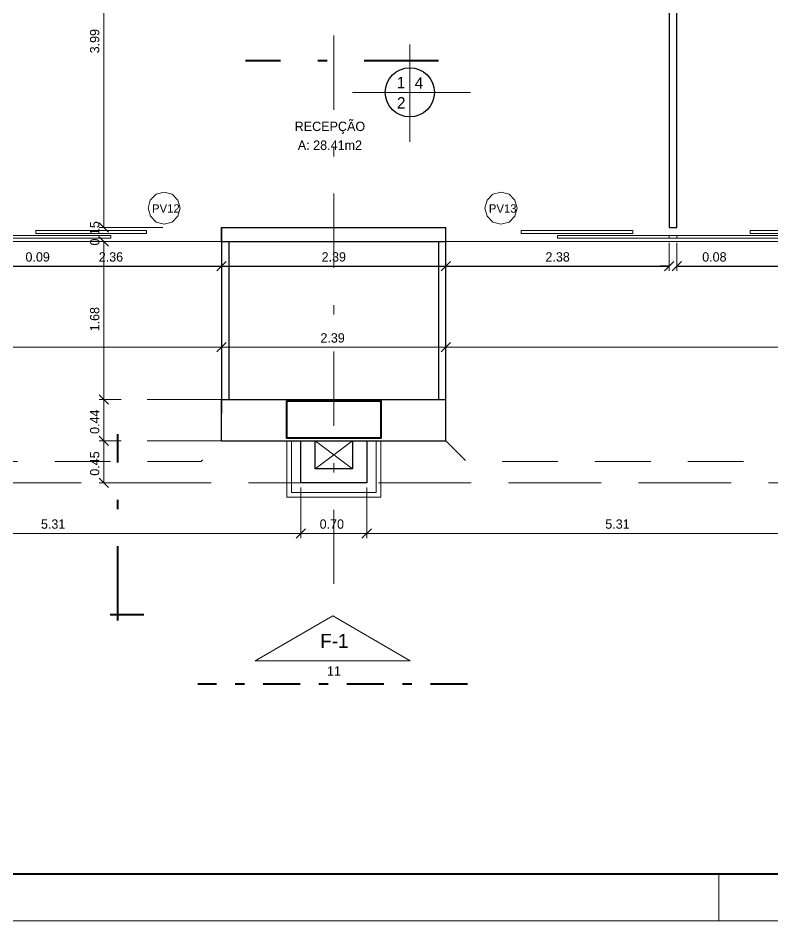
# Model space of a CAD drawing. Header units: metres. Extents: x 2.9 to 62.3, y 8 to 50.1.
# Drawn here: x 27.14 to 35.17, y 8.02 to 17.63 of the extents above; entities that cross this region are included whole.
import ezdxf
from ezdxf.enums import TextEntityAlignment as Align

# ---------------------------------------------------------------- set-up
doc = ezdxf.new("R2010")
doc.units = ezdxf.units.M
doc.header["$MEASUREMENT"] = 0
for name, pattern in [('DGN Style 2', [0.98853, 0.593118, -0.395412]), ('DGN Style 3', [1.383942, 0.98853, -0.395412]), ('DGN Style 4', [1.582636, 0.790824, -0.395412, 0.00098853, -0.395412])]:
    doc.linetypes.add(name, pattern=pattern)
doc.layers.get('Defpoints').update_dxf_attribs({"lineweight": 0})
for name, color, linetype, lineweight in [('Level 12', 7, 'Continuous', 0), ('Level 24-1', 7, 'Continuous', 0), ('Level 3', 7, 'Continuous', 0), ('Level 31', 7, 'Continuous', 0), ('Level 43', 7, 'Continuous', 0), ('Level 44', 7, 'Continuous', 0), ('Level 57', 7, 'Continuous', 0), ('Level 63', 7, 'Continuous', 0), ('Level 7', 7, 'Continuous', 0), ('Level 8', 7, 'Continuous', 0)]:
    doc.layers.add(name, color=color, linetype=linetype, lineweight=lineweight)
doc.styles.add('Style-INTL_ENGINEERING', font='INTL_ENGINEERING.shx')
doc.dimstyles.get("Standard").update_dxf_attribs({"dimtxt": 0.18, "dimasz": 0.18, "dimexe": 0.18, "dimexo": 0.0625, "dimgap": 0.09, "dimtad": 0, "dimtih": 1, "dimtoh": 1, "dimdec": 4, "dimzin": 1, "dimdsep": 46, "dimtxsty": 'Standard', "dimcen": 0, "dimadec": 0, "dimazin": 0, "dimtfac": 1, "dimtdec": 4, "dimtofl": 0, "dimtmove": 0, "dimatfit": 3, "dimfxl": 0, "dimtolj": 1, "dimtzin": 1, "dimarcsym": 0})

# ---------------------------------------------------------------- blocks, each defined once
blk = doc.blocks.new('*D53')
at = {"layer": 'Defpoints'}
for p in [(18.1343, 14.0548), (23.2948, 14.1239), (29.3053, 14.1239), (29.3053, 13.569)]:
    blk.add_point(p, dxfattribs=at)
at = {"layer": 'Level 43', "color": 2, "linetype": 'Continuous', "lineweight": 0}
for p, q in [((18.0845, 14.0741), (18.184, 14.1737)), ((18.1343, 14.1043), (18.1343, 14.1734)), ((29.3551, 14.1737), (29.2556, 14.0741)), ((29.3053, 13.6185), (29.3053, 14.1734)), ((18.1343, 14.1239), (29.3053, 14.1239))]:
    blk.add_line(p, q, dxfattribs=at)
at = {"layer": 'Level 43', "color": 2, "linetype": 'Continuous', "lineweight": 0, "style": 'Style-INTL_ENGINEERING'}
blk.add_text('11.17', height=0.0995, dxfattribs=at).set_placement((23.1929, 14.2232), align=Align.MIDDLE_LEFT)
blk = doc.blocks.new('_Oblique')
at = {"color": 0, "linetype": 'ByBlock', "lineweight": -2}
blk.add_line((0.5, 0.5), (-0.5, -0.5), dxfattribs=at)
blk = doc.blocks.new('*D54')
at = {"layer": 'Defpoints'}
for p in [(30.4995, 14.1239), (31.6938, 14.1239), (29.3053, 13.569), (31.6938, 13.569)]:
    blk.add_point(p, dxfattribs=at)
at = {"layer": 'Level 43', "color": 2, "linetype": 'Continuous', "lineweight": 0}
for p, q in [((29.2556, 14.0741), (29.3551, 14.1737)), ((29.3053, 13.6185), (29.3053, 14.1734)), ((31.7435, 14.1737), (31.644, 14.0741)), ((31.6938, 13.6185), (31.6938, 14.1734)), ((29.3053, 14.1239), (31.6938, 14.1239))]:
    blk.add_line(p, q, dxfattribs=at)
at = {"layer": 'Level 43', "color": 2, "linetype": 'Continuous', "lineweight": 0, "style": 'Style-INTL_ENGINEERING'}
blk.add_text('2.39', height=0.0995, dxfattribs=at).set_placement((30.3573, 14.2232), align=Align.MIDDLE_LEFT)
blk = doc.blocks.new('*D55')
at = {"layer": 'Defpoints'}
for p in [(37.279, 14.1239), (42.8642, 14.1239), (42.8642, 14.0548), (31.6938, 13.569)]:
    blk.add_point(p, dxfattribs=at)
at = {"layer": 'Level 43', "color": 2, "linetype": 'Continuous', "lineweight": 0}
for p, q in [((31.644, 14.0741), (31.7435, 14.1737)), ((31.6938, 13.6185), (31.6938, 14.1734)), ((42.914, 14.1737), (42.8145, 14.0741)), ((42.8642, 14.1043), (42.8642, 14.1734)), ((31.6938, 14.1239), (42.8642, 14.1239))]:
    blk.add_line(p, q, dxfattribs=at)
at = {"layer": 'Level 43', "color": 2, "linetype": 'Continuous', "lineweight": 0, "style": 'Style-INTL_ENGINEERING'}
blk.add_text('11.17', height=0.0995, dxfattribs=at).set_placement((37.1772, 14.2232), align=Align.MIDDLE_LEFT)
blk = doc.blocks.new('*D63')
at = {"layer": 'Defpoints'}
for p in [(24.8421, 12.6796), (30.1496, 12.6796), (27.4958, 12.1429), (30.1496, 12.1429)]:
    blk.add_point(p, dxfattribs=at)
at = {"layer": 'Level 43', "color": 2, "linetype": 'Continuous', "lineweight": 0}
for p, q in [((24.8421, 12.6301), (24.8421, 12.0934)), ((30.1496, 12.6301), (30.1496, 12.0934)), ((24.7923, 12.0932), (24.8918, 12.1927)), ((24.8421, 12.1429), (30.1496, 12.1429)), ((30.1993, 12.1927), (30.0998, 12.0932))]:
    blk.add_line(p, q, dxfattribs=at)
at = {"layer": 'Level 43', "color": 2, "linetype": 'Continuous', "lineweight": 0, "style": 'Style-INTL_ENGINEERING'}
blk.add_text('5.31', height=0.0995, dxfattribs=at).set_placement((27.3822, 12.2422), align=Align.MIDDLE_LEFT)
blk = doc.blocks.new('*D64')
at = {"layer": 'Defpoints'}
for p in [(30.1496, 12.6796), (30.8496, 12.6796), (30.4996, 12.1429), (30.8496, 12.1429)]:
    blk.add_point(p, dxfattribs=at)
at = {"layer": 'Level 43', "color": 2, "linetype": 'Continuous', "lineweight": 0}
for p, q in [((30.1496, 12.6301), (30.1496, 12.0934)), ((30.8496, 12.6301), (30.8496, 12.0934)), ((30.0998, 12.0932), (30.1993, 12.1927)), ((30.1496, 12.1429), (30.8496, 12.1429)), ((30.8993, 12.1927), (30.7998, 12.0932))]:
    blk.add_line(p, q, dxfattribs=at)
at = {"layer": 'Level 43', "color": 2, "linetype": 'Continuous', "lineweight": 0, "style": 'Style-INTL_ENGINEERING'}
blk.add_text('0.70', height=0.0995, dxfattribs=at).set_placement((30.3491, 12.2422), align=Align.MIDDLE_LEFT)
blk = doc.blocks.new('*D65')
at = {"layer": 'Defpoints'}
for p in [(30.8496, 12.6796), (36.1571, 12.6796), (33.5033, 12.1429), (36.1571, 12.1429)]:
    blk.add_point(p, dxfattribs=at)
at = {"layer": 'Level 43', "color": 2, "linetype": 'Continuous', "lineweight": 0}
for p, q in [((30.8496, 12.6301), (30.8496, 12.0934)), ((36.1571, 12.6301), (36.1571, 12.0934)), ((30.7998, 12.0932), (30.8993, 12.1927)), ((30.8496, 12.1429), (36.1571, 12.1429)), ((36.2068, 12.1927), (36.1073, 12.0932))]:
    blk.add_line(p, q, dxfattribs=at)
at = {"layer": 'Level 43', "color": 2, "linetype": 'Continuous', "lineweight": 0, "style": 'Style-INTL_ENGINEERING'}
blk.add_text('5.31', height=0.0995, dxfattribs=at).set_placement((33.3897, 12.2422), align=Align.MIDDLE_LEFT)
blk = doc.blocks.new('INDESP')
at = {"layer": 'Level 3', "color": 131, "linetype": 'Continuous', "lineweight": 0}
for p, q in [((0.01506, -0.01302), (0.01507, 0.01257)), ((0.00001, 0), (0.03099, 0))]:
    blk.add_line(p, q, dxfattribs=at)
at = {"layer": 'Level 3', "color": 131, "linetype": 'Continuous', "lineweight": 13}
blk.add_line((0.0221, 0), (0.02213, 0.00002), dxfattribs=at)
at = {"layer": 'Level 3', "color": 131, "linetype": 'Continuous', "lineweight": 30}
blk.add_circle((0.01505, 0.00001), 0.00645, dxfattribs=at)
at = {"layer": 'Level 3', "color": 131, "linetype": 'Continuous', "lineweight": 30, "style": 'Style-INTL_ENGINEERING'}
for s, p in [('1', (0.01159, 0.00105)), ('4', (0.01633, 0.00098)), ('2', (0.01167, -0.00425))]:
    blk.add_text(s, height=0.003, rotation=0, dxfattribs=at).set_placement(p)
blk = doc.blocks.new('*U443')
at = {"layer": 'Level 3', "color": 2, "linetype": 'DGN Style 4', "lineweight": 40}
for p, q in [((-0.0445, -8.7847), (-0.0452, -6.7995)), ((0.2319, -8.7218), (-0.1242, -8.722))]:
    blk.add_line(p, q, dxfattribs=at)
blk = doc.blocks.new('*U445')
at = {"layer": 'Level 3', "color": 2, "linetype": 'DGN Style 4', "lineweight": 40}
blk.add_line((1.3729, -0.0666), (-0.682, -0.0647), dxfattribs=at)
blk = doc.blocks.new('*U446')
at = {"layer": 'Level 3', "color": 2, "linetype": 'DGN Style 4', "lineweight": 40}
blk.add_line((-0.729, -2.874), (-0.729, 2.873), dxfattribs=at)
at = {"layer": 'Level 3', "color": 2, "linetype": 'Continuous', "lineweight": 13, "flags": 128}
blk.add_lwpolyline([(-0.228, 1.65), (-0.228, -1.651), (0.726, -0.002)], close=True, dxfattribs=at)
at = {"layer": 'Level 3', "color": 2, "linetype": 'Continuous', "lineweight": 30, "style": 'Style-INTL_ENGINEERING'}
blk.add_text('F-1', height=0.3001, rotation=270.0007, dxfattribs=at).set_placement((0.194, -0.038), align=Align.MIDDLE_CENTER)
at = {"layer": 'Level 3', "color": 2, "linetype": 'Continuous', "lineweight": 13, "style": 'Style-INTL_ENGINEERING'}
blk.add_text('11', height=0.2, rotation=270.0007, dxfattribs=at).set_placement((-0.448, -0.03), align=Align.MIDDLE_CENTER)
blk = doc.blocks.new('*D459')
at = {"layer": 'Defpoints'}
for p in [(28.053, 13.569), (28.2866, 13.569), (28.053, 13.3476), (28.2866, 13.1263)]:
    blk.add_point(p, dxfattribs=at)
at = {"layer": 'Level 43', "color": 2, "linetype": 'Continuous', "lineweight": 0}
for p, q in [((28.0032, 13.6187), (28.1027, 13.5192)), ((28.2371, 13.569), (28.0035, 13.569)), ((28.053, 13.1263), (28.053, 13.569)), ((28.1027, 13.0765), (28.0032, 13.176)), ((28.2371, 13.1263), (28.0035, 13.1263))]:
    blk.add_line(p, q, dxfattribs=at)
at = {"layer": 'Level 43', "color": 2, "linetype": 'Continuous', "lineweight": 0, "style": 'Style-INTL_ENGINEERING'}
blk.add_text('0.44', height=0.0995, rotation=90, dxfattribs=at).set_placement((27.9537, 13.2015), align=Align.MIDDLE_LEFT)
blk = doc.blocks.new('*D460')
at = {"layer": 'Defpoints'}
for p in [(28.053, 15.2496), (28.1273, 15.2496), (28.053, 14.4093), (28.2866, 13.569)]:
    blk.add_point(p, dxfattribs=at)
at = {"layer": 'Level 43', "color": 2, "linetype": 'Continuous', "lineweight": 0}
for p, q in [((28.0032, 15.2994), (28.1027, 15.1999)), ((28.0778, 15.2496), (28.0035, 15.2496)), ((28.053, 13.569), (28.053, 15.2496)), ((28.1027, 13.5192), (28.0032, 13.6187)), ((28.2371, 13.569), (28.0035, 13.569))]:
    blk.add_line(p, q, dxfattribs=at)
at = {"layer": 'Level 43', "color": 2, "linetype": 'Continuous', "lineweight": 0, "style": 'Style-INTL_ENGINEERING'}
blk.add_text('1.68', height=0.0995, rotation=90, dxfattribs=at).set_placement((27.9537, 14.293), align=Align.MIDDLE_LEFT)
blk = doc.blocks.new('*D461')
at = {"layer": 'Defpoints'}
for p in [(28.053, 15.3996), (28.7297, 15.3996), (28.053, 15.3246), (28.1273, 15.2496)]:
    blk.add_point(p, dxfattribs=at)
at = {"layer": 'Level 43', "color": 2, "linetype": 'Continuous', "lineweight": 0}
for p, q in [((28.053, 15.5991), (28.053, 15.3996)), ((28.1027, 15.3499), (28.0032, 15.4494)), ((28.6802, 15.3996), (28.0035, 15.3996)), ((28.0032, 15.2994), (28.1027, 15.1999)), ((28.0778, 15.2496), (28.0035, 15.2496)), ((28.053, 15.2067), (28.053, 15.2496))]:
    blk.add_line(p, q, dxfattribs=at)
at = {"layer": 'Level 43', "color": 2, "linetype": 'Continuous', "lineweight": 0, "style": 'Style-INTL_ENGINEERING'}
blk.add_text('0.15', height=0.0995, rotation=90, dxfattribs=at).set_placement((27.9537, 15.2067), align=Align.MIDDLE_LEFT)
blk = doc.blocks.new('*D462')
at = {"layer": 'Defpoints'}
for p in [(28.053, 19.3892), (28.3895, 19.3892), (28.053, 17.3944), (28.7297, 15.3996)]:
    blk.add_point(p, dxfattribs=at)
at = {"layer": 'Level 43', "color": 2, "linetype": 'Continuous', "lineweight": 0}
for p, q in [((28.0032, 19.439), (28.1027, 19.3395)), ((28.34, 19.3892), (28.0035, 19.3892)), ((28.053, 15.3996), (28.053, 19.3892)), ((28.1027, 15.3499), (28.0032, 15.4494)), ((28.6802, 15.3996), (28.0035, 15.3996))]:
    blk.add_line(p, q, dxfattribs=at)
at = {"layer": 'Level 43', "color": 2, "linetype": 'Continuous', "lineweight": 0, "style": 'Style-INTL_ENGINEERING'}
blk.add_text('3.99', height=0.0995, rotation=90, dxfattribs=at).set_placement((27.9537, 17.2518), align=Align.MIDDLE_LEFT)
blk = doc.blocks.new('*D458')
at = {"layer": 'Defpoints'}
for p in [(28.053, 13.1263), (28.2866, 13.1263), (28.053, 12.9029), (28.7063, 12.6796)]:
    blk.add_point(p, dxfattribs=at)
at = {"layer": 'Level 43', "color": 2, "linetype": 'Continuous', "lineweight": 0}
for p, q in [((28.0032, 13.176), (28.1027, 13.0765)), ((28.2371, 13.1263), (28.0035, 13.1263)), ((28.053, 12.6796), (28.053, 13.1263)), ((28.1027, 12.6299), (28.0032, 12.7294)), ((28.6568, 12.6796), (28.0035, 12.6796))]:
    blk.add_line(p, q, dxfattribs=at)
at = {"layer": 'Level 43', "color": 2, "linetype": 'Continuous', "lineweight": 0, "style": 'Style-INTL_ENGINEERING'}
blk.add_text('0.45', height=0.0995, rotation=90, dxfattribs=at).set_placement((27.9537, 12.7568), align=Align.MIDDLE_LEFT)
blk = doc.blocks.new('*U487')
at = {"layer": 'Level 44', "color": 4, "linetype": 'Continuous', "lineweight": 0, "flags": 128}
blk.add_lwpolyline([(0.171, 0), (0.147, 0.0856), (0.0857, 0.1478), (-0.0002, 0.1705), (-0.0859, 0.1477), (-0.1482, 0.0857), (-0.171, -0.0002), (-0.147, -0.0858), (-0.0864, -0.1478), (-0.0005, -0.1705), (0.0861, -0.1472), (0.1471, -0.0859)], close=True, dxfattribs=at)
at = {"layer": 'Level 44', "color": 4, "linetype": 'Continuous', "lineweight": 0, "style": 'Style-INTL_ENGINEERING'}
blk.add_text('PV12', height=0.08997, rotation=0.00068, dxfattribs=at).set_placement((-0.1291, -0.0485))
blk = doc.blocks.new('*U488')
at = {"layer": 'Level 44', "color": 4, "linetype": 'Continuous', "lineweight": 0, "flags": 128}
blk.add_lwpolyline([(0.171, 0), (0.147, 0.0856), (0.0857, 0.1478), (-0.0002, 0.1705), (-0.0858, 0.1477), (-0.1482, 0.0857), (-0.171, -0.0002), (-0.147, -0.0858), (-0.0864, -0.1478), (-0.0005, -0.1705), (0.0861, -0.1472), (0.1471, -0.0859)], close=True, dxfattribs=at)
at = {"layer": 'Level 44', "color": 4, "linetype": 'Continuous', "lineweight": 0, "style": 'Style-INTL_ENGINEERING'}
blk.add_text('PV13', height=0.08997, rotation=0.00068, dxfattribs=at).set_placement((-0.1291, -0.0485))
blk = doc.blocks.new('*D615')
at = {"layer": 'Defpoints', "color": 0, "linetype": 'Continuous', "lineweight": 0}
for p in [(26.8595, 15.2846), (26.9493, 15.2846), (26.9493, 14.9852)]:
    blk.add_point(p, dxfattribs=at)
at = {"layer": 'Level 43', "color": 2, "linetype": 'Continuous', "lineweight": 0}
for p, q in [((26.8595, 15.2351), (26.8595, 14.9357)), ((26.9493, 15.2351), (26.9493, 14.9357))]:
    blk.add_line(p, q, dxfattribs=at)
at = {"layer": 'Level 43', "color": 0, "linetype": 'Continuous', "lineweight": -2}
for p, q in [((26.8595, 14.9852), (26.76, 14.9852)), ((26.9493, 14.9852), (27.5458, 14.9852))]:
    blk.add_line(p, q, dxfattribs=at)
at = {"layer": 'Level 43', "color": 0, "linetype": 'Continuous', "lineweight": -2, "xscale": 0.0995, "yscale": 0.0995, "zscale": 0.0995}
blk.add_blockref('_Oblique', (26.8595, 14.9852), dxfattribs=at)
at = {"layer": 'Level 43', "color": 0, "linetype": 'Continuous', "lineweight": -2, "xscale": 0.0995, "yscale": 0.0995, "zscale": 0.0995, "rotation": 180}
blk.add_blockref('_Oblique', (26.9493, 14.9852), dxfattribs=at)
at = {"layer": 'Level 43', "color": 0, "linetype": 'Continuous', "lineweight": 0, "insert": (27.347, 15.0845), "char_height": 0.0995, "attachment_point": 5, "style": 'Style-INTL_ENGINEERING'}
blk.add_mtext('0.09', dxfattribs=at)
blk = doc.blocks.new('*D616')
at = {"layer": 'Defpoints', "color": 0, "linetype": 'Continuous', "lineweight": 0}
for p in [(26.9493, 15.2846), (29.3053, 15.2496), (29.3053, 14.9852)]:
    blk.add_point(p, dxfattribs=at)
at = {"layer": 'Level 43', "color": 2, "linetype": 'Continuous', "lineweight": 0}
for p, q in [((26.9493, 15.2351), (26.9493, 14.9357)), ((29.3053, 15.2001), (29.3053, 14.9357))]:
    blk.add_line(p, q, dxfattribs=at)
at = {"layer": 'Level 43', "color": 0, "linetype": 'Continuous', "lineweight": -2}
blk.add_line((26.9493, 14.9852), (29.3053, 14.9852), dxfattribs=at)
at = {"layer": 'Level 43', "color": 0, "linetype": 'Continuous', "lineweight": -2, "xscale": 0.0995, "yscale": 0.0995, "zscale": 0.0995, "rotation": 180}
blk.add_blockref('_Oblique', (26.9493, 14.9852), dxfattribs=at)
at = {"layer": 'Level 43', "color": 0, "linetype": 'Continuous', "lineweight": -2, "xscale": 0.0995, "yscale": 0.0995, "zscale": 0.0995}
blk.add_blockref('_Oblique', (29.3053, 14.9852), dxfattribs=at)
at = {"layer": 'Level 43', "color": 0, "linetype": 'Continuous', "lineweight": 0, "insert": (28.1273, 15.0845), "char_height": 0.0995, "attachment_point": 5, "style": 'Style-INTL_ENGINEERING'}
blk.add_mtext('2.36', dxfattribs=at)
blk = doc.blocks.new('*D617')
at = {"layer": 'Defpoints', "color": 0, "linetype": 'Continuous', "lineweight": 0}
for p in [(29.3053, 15.2496), (31.6938, 15.2496), (31.6938, 14.9852)]:
    blk.add_point(p, dxfattribs=at)
at = {"layer": 'Level 43', "color": 2, "linetype": 'Continuous', "lineweight": 0}
for p, q in [((29.3053, 15.2001), (29.3053, 14.9357)), ((31.6938, 15.2001), (31.6938, 14.9357))]:
    blk.add_line(p, q, dxfattribs=at)
at = {"layer": 'Level 43', "color": 0, "linetype": 'Continuous', "lineweight": -2}
blk.add_line((29.3053, 14.9852), (31.6938, 14.9852), dxfattribs=at)
at = {"layer": 'Level 43', "color": 0, "linetype": 'Continuous', "lineweight": -2, "xscale": 0.0995, "yscale": 0.0995, "zscale": 0.0995, "rotation": 180}
blk.add_blockref('_Oblique', (29.3053, 14.9852), dxfattribs=at)
at = {"layer": 'Level 43', "color": 0, "linetype": 'Continuous', "lineweight": -2, "xscale": 0.0995, "yscale": 0.0995, "zscale": 0.0995}
blk.add_blockref('_Oblique', (31.6938, 14.9852), dxfattribs=at)
at = {"layer": 'Level 43', "color": 0, "linetype": 'Continuous', "lineweight": 0, "insert": (30.4995, 15.0845), "char_height": 0.0995, "attachment_point": 5, "style": 'Style-INTL_ENGINEERING'}
blk.add_mtext('2.39', dxfattribs=at)
blk = doc.blocks.new('*D618')
at = {"layer": 'Defpoints', "color": 0, "linetype": 'Continuous', "lineweight": 0}
for p in [(34.071, 15.2846), (31.6938, 15.2496), (34.071, 14.9852)]:
    blk.add_point(p, dxfattribs=at)
at = {"layer": 'Level 43', "color": 2, "linetype": 'Continuous', "lineweight": 0}
for p, q in [((31.6938, 15.2001), (31.6938, 14.9357)), ((34.071, 15.2351), (34.071, 14.9357))]:
    blk.add_line(p, q, dxfattribs=at)
at = {"layer": 'Level 43', "color": 0, "linetype": 'Continuous', "lineweight": -2}
blk.add_line((31.6938, 14.9852), (34.071, 14.9852), dxfattribs=at)
at = {"layer": 'Level 43', "color": 0, "linetype": 'Continuous', "lineweight": -2, "xscale": 0.0995, "yscale": 0.0995, "zscale": 0.0995, "rotation": 180}
blk.add_blockref('_Oblique', (31.6938, 14.9852), dxfattribs=at)
at = {"layer": 'Level 43', "color": 0, "linetype": 'Continuous', "lineweight": -2, "xscale": 0.0995, "yscale": 0.0995, "zscale": 0.0995}
blk.add_blockref('_Oblique', (34.071, 14.9852), dxfattribs=at)
at = {"layer": 'Level 43', "color": 0, "linetype": 'Continuous', "lineweight": 0, "insert": (32.8824, 15.0845), "char_height": 0.0995, "attachment_point": 5, "style": 'Style-INTL_ENGINEERING'}
blk.add_mtext('2.38', dxfattribs=at)
blk = doc.blocks.new('*D619')
at = {"layer": 'Defpoints', "color": 0, "linetype": 'Continuous', "lineweight": 0}
for p in [(34.071, 15.2846), (34.151, 15.2846), (34.151, 14.9852)]:
    blk.add_point(p, dxfattribs=at)
at = {"layer": 'Level 43', "color": 2, "linetype": 'Continuous', "lineweight": 0}
for p, q in [((34.071, 15.2351), (34.071, 14.9357)), ((34.151, 15.2351), (34.151, 14.9357))]:
    blk.add_line(p, q, dxfattribs=at)
at = {"layer": 'Level 43', "color": 0, "linetype": 'Continuous', "lineweight": -2}
for p, q in [((34.071, 14.9852), (33.9715, 14.9852)), ((34.151, 14.9852), (34.7522, 14.9852))]:
    blk.add_line(p, q, dxfattribs=at)
at = {"layer": 'Level 43', "color": 0, "linetype": 'Continuous', "lineweight": -2, "xscale": 0.0995, "yscale": 0.0995, "zscale": 0.0995}
blk.add_blockref('_Oblique', (34.071, 14.9852), dxfattribs=at)
at = {"layer": 'Level 43', "color": 0, "linetype": 'Continuous', "lineweight": -2, "xscale": 0.0995, "yscale": 0.0995, "zscale": 0.0995, "rotation": 180}
blk.add_blockref('_Oblique', (34.151, 14.9852), dxfattribs=at)
at = {"layer": 'Level 43', "color": 0, "linetype": 'Continuous', "lineweight": 0, "insert": (34.5511, 15.0845), "char_height": 0.0995, "attachment_point": 5, "style": 'Style-INTL_ENGINEERING'}
blk.add_mtext('0.08', dxfattribs=at)
blk = doc.blocks.new('*D620')
at = {"layer": 'Defpoints', "color": 0, "linetype": 'Continuous', "lineweight": 0}
for p in [(34.151, 15.2846), (39.2713, 15.2846), (39.2713, 14.9852)]:
    blk.add_point(p, dxfattribs=at)
at = {"layer": 'Level 43', "color": 2, "linetype": 'Continuous', "lineweight": 0}
for p, q in [((34.151, 15.2351), (34.151, 14.9357)), ((39.2713, 15.2351), (39.2713, 14.9357))]:
    blk.add_line(p, q, dxfattribs=at)
at = {"layer": 'Level 43', "color": 0, "linetype": 'Continuous', "lineweight": -2}
blk.add_line((34.151, 14.9852), (39.2713, 14.9852), dxfattribs=at)
at = {"layer": 'Level 43', "color": 0, "linetype": 'Continuous', "lineweight": -2, "xscale": 0.0995, "yscale": 0.0995, "zscale": 0.0995, "rotation": 180}
blk.add_blockref('_Oblique', (34.151, 14.9852), dxfattribs=at)
at = {"layer": 'Level 43', "color": 0, "linetype": 'Continuous', "lineweight": -2, "xscale": 0.0995, "yscale": 0.0995, "zscale": 0.0995}
blk.add_blockref('_Oblique', (39.2713, 14.9852), dxfattribs=at)
at = {"layer": 'Level 43', "color": 0, "linetype": 'Continuous', "lineweight": 0, "insert": (36.7112, 15.0845), "char_height": 0.0995, "attachment_point": 5, "style": 'Style-INTL_ENGINEERING'}
blk.add_mtext('5.12', dxfattribs=at)

msp = doc.modelspace()

# ---------------------------------------------------------------- linework, layer by layer
at = {"layer": 'Level 24-1', "color": 7, "linetype": 'DGN Style 2', "lineweight": 0, "flags": 128}
msp.add_lwpolyline([(33.7253, 21.9391), (38.0346, 21.939), (38.0346, 22.689), (46.8646, 22.689), (46.8646, 21.289), (50.6245, 21.289), (50.6245, 14.579), (49.9246, 14.579), (49.9246, 14.079), (49.3745, 13.529), (39.8467, 13.529), (39.2267, 12.909), (31.9114, 12.909), (31.6938, 13.1263), (29.3053, 13.1263), (29.0877, 12.909), (21.7724, 12.909), (21.1524, 13.529), (11.6245, 13.529), (11.0746, 14.079), (11.0746, 14.579), (10.3745, 14.579), (10.3745, 21.289), (14.1346, 21.289), (14.1346, 22.689), (22.9645, 22.689), (22.9645, 21.939), (27.2738, 21.939), (27.2738, 26.7246), (33.7241, 26.7246), (33.7253, 21.9391)], dxfattribs=at)
at = {"layer": 'Level 31', "color": 30, "linetype": 'Continuous', "lineweight": 0}
for p, q in [((21.7332, 15.2496), (29.3058, 15.2496)), ((31.6938, 15.2496), (39.2713, 15.2496))]:
    msp.add_line(p, q, dxfattribs=at)
at = {"layer": 'Level 43', "color": 3, "linetype": 'DGN Style 4', "lineweight": 0}
msp.add_line((30.4996, 27.5301), (30.4996, 11.4338), dxfattribs=at)
at = {"layer": 'Level 43', "color": 2, "linetype": 'DGN Style 4', "lineweight": 0}
for p, q in [((29.3053, 13.569), (28.2866, 13.569)), ((29.3053, 13.1263), (28.2866, 13.1263))]:
    msp.add_line(p, q, dxfattribs=at)
at = {"layer": 'Level 43', "color": 131, "linetype": 'Continuous', "lineweight": 40, "flags": 128}
msp.add_lwpolyline([(29.9995, 13.5546), (30.9995, 13.5546), (30.9995, 13.1546), (29.9995, 13.1546)], close=True, dxfattribs=at)
at = {"layer": 'Level 57', "color": 131, "linetype": 'Continuous', "lineweight": 0, "flags": 128}
for points in [[(28.1273, 15.2846), (26.9493, 15.2846), (26.9493, 15.3146), (28.1273, 15.3146)], [(28.5053, 15.3346), (27.3273, 15.3346), (27.3273, 15.3646), (28.5053, 15.3646)], [(32.4938, 15.3346), (33.6824, 15.3346), (33.6824, 15.3646), (32.4938, 15.3646)], [(32.8824, 15.2846), (34.071, 15.2846), (34.071, 15.3146), (32.8824, 15.3146)], [(34.071, 15.2846), (34.151, 15.2846), (34.151, 15.3146), (34.071, 15.3146)], [(35.4311, 15.2846), (34.151, 15.2846), (34.151, 15.3146), (35.4311, 15.3146)], [(36.2111, 15.3346), (34.931, 15.3346), (34.931, 15.3646), (36.2111, 15.3646)]]:
    msp.add_lwpolyline(points, close=True, dxfattribs=at)
at = {"layer": 'Level 63', "color": 131, "linetype": 'Continuous', "lineweight": 40}
msp.add_line((4.149, 8.5186), (61.8495, 8.5186), dxfattribs=at)
at = {"layer": 'Level 63', "color": 131, "linetype": 'Continuous', "lineweight": 0}
msp.add_line((34.599, 8.5181), (34.599, 8.0186), dxfattribs=at)
at = {"layer": 'Level 63', "color": 131, "linetype": 'Continuous', "lineweight": 0, "flags": 128}
msp.add_lwpolyline([(62.3495, 50.0686), (2.899, 50.0686), (2.899, 8.0186), (62.3495, 8.0186)], close=True, dxfattribs=at)
at = {"layer": 'Level 63', "color": 131, "linetype": 'Continuous', "lineweight": 13, "flags": 128}
msp.add_lwpolyline([(56.8496, 8.5179), (4.1495, 8.5179), (4.1495, 49.5691), (56.8496, 49.5691)], close=True, dxfattribs=at)
at = {"layer": 'Level 7', "color": 7, "linetype": 'Continuous', "lineweight": 30}
for p, q in [((29.3053, 15.3996), (31.6938, 15.3996)), ((29.3053, 15.2496), (29.3053, 15.3996)), ((29.3058, 15.3996), (29.3058, 13.419)), ((31.6938, 15.2496), (31.6938, 15.3996)), ((31.6938, 13.569), (31.6938, 15.3996)), ((34.071, 15.3996), (34.151, 15.3996)), ((29.3053, 15.2496), (31.6938, 15.2496)), ((29.3858, 13.569), (29.3858, 15.2496)), ((31.6138, 15.2496), (31.6138, 13.569)), ((29.3053, 13.1263), (29.3053, 13.569)), ((29.3053, 13.569), (31.6938, 13.569)), ((31.6938, 13.1263), (31.6938, 13.569)), ((29.3053, 13.1263), (31.6938, 13.1263))]:
    msp.add_line(p, q, dxfattribs=at)
at = {"layer": 'Level 7', "color": 7, "linetype": 'Continuous', "lineweight": 30, "flags": 128}
for points in [[(39.6843, 19.4099), (34.071, 19.4099), (34.071, 15.3996)], [(34.151, 15.3996), (34.151, 19.3299), (39.9441, 19.3299)]]:
    msp.add_lwpolyline(points, dxfattribs=at)
at = {"layer": 'Level 7', "color": 7, "linetype": 'Continuous', "lineweight": 0, "flags": 128}
for points in [[(29.9995, 13.1263), (30.9996, 13.1263), (30.9996, 12.5296), (29.9995, 12.5296)], [(30.0495, 13.1263), (30.9496, 13.1263), (30.9496, 12.5796), (30.0495, 12.5796)]]:
    msp.add_lwpolyline(points, close=True, dxfattribs=at)
at = {"layer": 'Level 7', "color": 7, "linetype": 'Continuous', "lineweight": 30, "flags": 128}
for points in [[(30.1496, 13.1263), (30.8496, 13.1263), (30.8496, 12.6796), (30.1496, 12.6796)], [(30.2996, 13.1263), (30.6995, 13.1263), (30.6995, 12.8296), (30.2996, 12.8296)]]:
    msp.add_lwpolyline(points, close=True, dxfattribs=at)
at = {"layer": 'Level 8', "color": 7, "linetype": 'DGN Style 3', "lineweight": 0}
for p, q in [((30.2996, 13.1263), (30.6995, 12.8296)), ((30.2996, 12.8296), (30.6995, 13.1263))]:
    msp.add_line(p, q, dxfattribs=at)
at = {"layer": 'Level 8', "color": 7, "linetype": 'DGN Style 3', "lineweight": 0, "flags": 128}
msp.add_lwpolyline([(17.9843, 13.529), (17.9843, 12.6796), (43.0142, 12.6796), (43.0142, 13.5299)], dxfattribs=at)

# ---------------------------------------------------------------- block references
at = {"layer": 'Level 3', "color": 2, "linetype": 'Continuous', "lineweight": 30}
for name, p in [('*U443', (28.2443, 19.9991)), ('*U445', (30.2413, 17.2368))]:
    msp.add_blockref(name, p, dxfattribs=at)
at = {"layer": 'Level 3', "color": 131, "linetype": 'Continuous', "lineweight": 30, "xscale": 40.50002794240174, "yscale": 40.50002794240174, "zscale": 40.50002794240174, "rotation": 0.0006587766262007}
msp.add_blockref('INDESP', (30.6999, 16.8362), dxfattribs=at)
at = {"layer": 'Level 3', "color": 2, "linetype": 'Continuous', "lineweight": 13, "xscale": 0.4998882411011977, "yscale": 0.4998882411011977, "zscale": 0.4998882411011977, "rotation": 90}
msp.add_blockref('*U446', (30.4866, 10.9016), dxfattribs=at)
at = {"layer": 'Level 44', "color": 4, "linetype": 'Continuous', "lineweight": 0}
for name, p in [('*U487', (28.6939, 15.6038)), ('*U488', (32.2799, 15.6038))]:
    msp.add_blockref(name, p, dxfattribs=at)

# ---------------------------------------------------------------- texts
at = {"layer": 'Level 12', "color": 2, "linetype": 'Continuous', "lineweight": 13, "insert": (30.4584, 16.3737), "char_height": 0.1, "attachment_point": 5, "line_spacing_factor": 1.200006, "style": 'Style-INTL_ENGINEERING'}
msp.add_mtext('RECEPÇÃO\\PA: 28.41m2\\P', dxfattribs=at)

# ---------------------------------------------------------------- dimensions: what is measured, and where the dimension line sits
at = {"layer": 'Level 43', "color": 2, "linetype": 'Continuous', "lineweight": 0}
for base, p1, p2, picture, middle in [((28.053, 19.3892), (28.7297, 15.3996), (28.3895, 19.3892), '*D462', (28.053, 17.3944)), ((28.053, 15.2496), (28.2866, 13.569), (28.1273, 15.2496), '*D460', (28.053, 14.4093)), ((28.053, 13.569), (28.2866, 13.1263), (28.2866, 13.569), '*D459', (28.053, 13.3476)), ((28.053, 13.1263), (28.7063, 12.6796), (28.2866, 13.1263), '*D458', (28.053, 12.9029))]:
    dim = msp.add_linear_dim(base=base, p1=p1, p2=p2, angle=90, dimstyle='Standard', override={"dimtxt": 0.0995, "dimasz": 0.0995, "dimexe": 0.0495, "dimexo": 0.0495, "dimgap": 0.0495, "dimtad": 1, "dimtih": 0, "dimtoh": 0, "dimdec": 2, "dimzin": 3, "dimtxsty": 'Style-INTL_ENGINEERING', "dimblk": 'Oblique', "dimclre": 2, "dimtdec": 2, "dimatfit": 1, "dimfrac": 2, "dimtolj": 0, "dimtzin": 3, "dimlwe": 0}, dxfattribs=at)
    dim.commit()
    dim.dimension.update_dxf_attribs({"geometry": picture, "text_midpoint": middle})
dim = msp.add_linear_dim(base=(28.053, 15.3996), p1=(28.1273, 15.2496), p2=(28.7297, 15.3996), angle=90, dimstyle='Standard', override={"dimtxt": 0.0995, "dimasz": 0.0995, "dimexe": 0.0495, "dimexo": 0.0495, "dimgap": 0.0495, "dimtad": 1, "dimtih": 0, "dimtoh": 0, "dimdec": 2, "dimzin": 3, "dimtxsty": 'Style-INTL_ENGINEERING', "dimblk": 'Oblique', "dimclre": 2, "dimtdec": 2, "dimatfit": 1, "dimfrac": 2, "dimtolj": 0, "dimtzin": 3, "dimlwe": 0}, dxfattribs=at)
dim.commit()
dim.dimension.update_dxf_attribs({"geometry": '*D461', "text_midpoint": (28.053, 15.3246), "dimtype": 160})
for base, p1, p2, picture, middle in [((26.9493, 14.9852), (26.8595, 15.2846), (26.9493, 15.2846), '*D615', (27.347, 15.0845)), ((29.3053, 14.9852), (26.9493, 15.2846), (29.3053, 15.2496), '*D616', (28.1273, 15.0845)), ((34.071, 14.9852), (31.6938, 15.2496), (34.071, 15.2846), '*D618', (32.8824, 15.0845)), ((34.151, 14.9852), (34.071, 15.2846), (34.151, 15.2846), '*D619', (34.5511, 15.0845)), ((39.2713, 14.9852), (34.151, 15.2846), (39.2713, 15.2846), '*D620', (36.7112, 15.0845)), ((31.6938, 14.9852), (29.3053, 15.2496), (31.6938, 15.2496), '*D617', (30.4995, 15.0845)), ((31.6938, 14.1239), (29.3053, 13.569), (31.6938, 13.569), '*D54', (30.4995, 14.1239)), ((42.8642, 14.1239), (31.6938, 13.569), (42.8642, 14.0548), '*D55', (37.279, 14.1239)), ((30.1496, 12.1429), (24.8421, 12.6796), (30.1496, 12.6796), '*D63', (27.4958, 12.1429)), ((30.8496, 12.1429), (30.1496, 12.6796), (30.8496, 12.6796), '*D64', (30.4996, 12.1429)), ((36.1571, 12.1429), (30.8496, 12.6796), (36.1571, 12.6796), '*D65', (33.5033, 12.1429))]:
    dim = msp.add_linear_dim(base=base, p1=p1, p2=p2, dimstyle='Standard', override={"dimtxt": 0.0995, "dimasz": 0.0995, "dimexe": 0.0495, "dimexo": 0.0495, "dimgap": 0.0495, "dimtad": 1, "dimtih": 0, "dimtoh": 0, "dimdec": 2, "dimzin": 3, "dimtxsty": 'Style-INTL_ENGINEERING', "dimblk": 'Oblique', "dimclre": 2, "dimtdec": 2, "dimatfit": 1, "dimfrac": 2, "dimtolj": 0, "dimtzin": 3, "dimlwe": 0}, dxfattribs=at)
    dim.commit()
    dim.dimension.update_dxf_attribs({"geometry": picture, "text_midpoint": middle})
dim = msp.add_linear_dim(base=(29.3053, 14.1239), p1=(18.1343, 14.0548), p2=(29.3053, 13.569), dimstyle='Standard', override={"dimtxt": 0.0995, "dimasz": 0.0995, "dimexe": 0.0495, "dimexo": 0.0495, "dimgap": 0.0495, "dimtad": 1, "dimtih": 0, "dimtoh": 0, "dimdec": 2, "dimzin": 3, "dimtxsty": 'Style-INTL_ENGINEERING', "dimblk": 'Oblique', "dimclre": 2, "dimtdec": 2, "dimatfit": 1, "dimfrac": 2, "dimtolj": 0, "dimtzin": 3, "dimlwe": 0}, dxfattribs=at)
dim.commit()
dim.dimension.update_dxf_attribs({"geometry": '*D53', "text_midpoint": (23.2948, 14.1239), "dimtype": 160})

doc.saveas('drawing.dxf')
